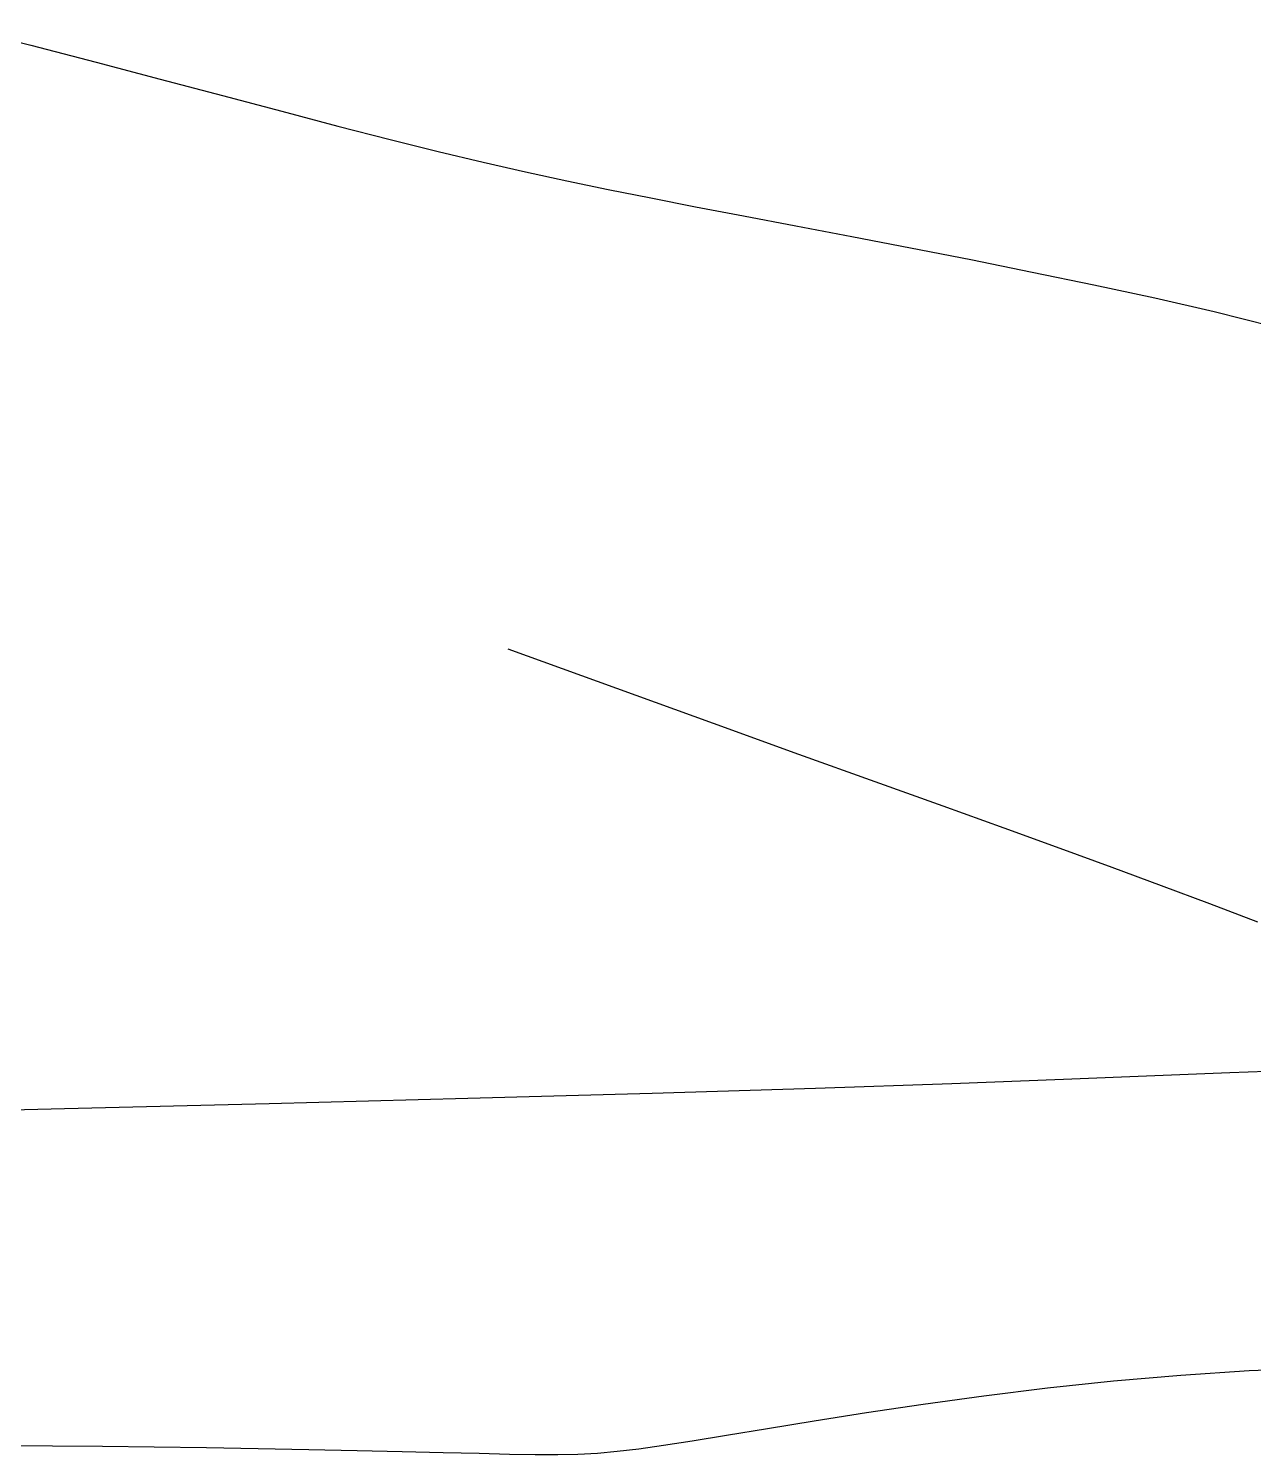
# Model space of a CAD drawing. Header units: millimetres. Extents: x 104198 to 1296755, y -81101 to 81453.
# Drawn here: x 634369.7 to 634449.4, y -26155.1 to -26062.3 of the extents above; entities that cross this region are included whole.
import ezdxf

# ---------------------------------------------------------------- set-up
doc = ezdxf.new("R2010")
doc.units = ezdxf.units.MM
doc.linetypes.add('HIDDEN2', pattern=[0.1875, 0.125, -0.0625])

# ---------------------------------------------------------------- blocks, each defined once
blk = doc.blocks.new('ghfdhrhr')
at = {"color": 250, "linetype": 'HIDDEN2', "ltscale": 600}
for p, q in [((634407.966, -32607.542), (634400.891, -32604.976)), ((634407.966, -32607.542), (634400.891, -32604.976)), ((634407.966, -32607.542), (634400.891, -32604.976)), ((634407.966, -32607.542), (634400.891, -32604.976)), ((634407.966, -32607.542), (634400.891, -32604.976)), ((634407.966, -32607.542), (634400.891, -32604.976)), ((634407.966, -32607.542), (634400.891, -32604.976)), ((634407.966, -32607.542), (634400.891, -32604.976)), ((634407.966, -32607.542), (634400.891, -32604.976)), ((634407.966, -32607.542), (634400.891, -32604.976)), ((634407.966, -32607.542), (634400.891, -32604.976)), ((634407.966, -32607.542), (634400.891, -32604.976)), ((634414.243, -32609.81), (634407.966, -32607.542)), ((634414.243, -32609.81), (634407.966, -32607.542)), ((634414.243, -32609.81), (634407.966, -32607.542)), ((634414.243, -32609.81), (634407.966, -32607.542)), ((634414.243, -32609.81), (634407.966, -32607.542)), ((634414.243, -32609.81), (634407.966, -32607.542)), ((634414.243, -32609.81), (634407.966, -32607.542)), ((634414.243, -32609.81), (634407.966, -32607.542)), ((634414.243, -32609.81), (634407.966, -32607.542)), ((634414.243, -32609.81), (634407.966, -32607.542)), ((634414.243, -32609.81), (634407.966, -32607.542)), ((634414.243, -32609.81), (634407.966, -32607.542)), ((634419.814, -32611.817), (634414.243, -32609.81)), ((634419.814, -32611.817), (634414.243, -32609.81)), ((634419.814, -32611.817), (634414.243, -32609.81)), ((634419.814, -32611.817), (634414.243, -32609.81)), ((634419.814, -32611.817), (634414.243, -32609.81)), ((634419.814, -32611.817), (634414.243, -32609.81)), ((634419.814, -32611.817), (634414.243, -32609.81)), ((634419.814, -32611.817), (634414.243, -32609.81)), ((634419.814, -32611.817), (634414.243, -32609.81)), ((634419.814, -32611.817), (634414.243, -32609.81)), ((634419.814, -32611.817), (634414.243, -32609.81)), ((634419.814, -32611.817), (634414.243, -32609.81)), ((634424.767, -32613.598), (634419.814, -32611.817)), ((634424.767, -32613.598), (634419.814, -32611.817)), ((634424.767, -32613.598), (634419.814, -32611.817)), ((634424.767, -32613.598), (634419.814, -32611.817)), ((634424.767, -32613.598), (634419.814, -32611.817)), ((634424.767, -32613.598), (634419.814, -32611.817)), ((634424.767, -32613.598), (634419.814, -32611.817)), ((634424.767, -32613.598), (634419.814, -32611.817)), ((634424.767, -32613.598), (634419.814, -32611.817)), ((634424.767, -32613.598), (634419.814, -32611.817)), ((634424.767, -32613.598), (634419.814, -32611.817)), ((634424.767, -32613.598), (634419.814, -32611.817)), ((634429.192, -32615.189), (634424.767, -32613.598)), ((634429.192, -32615.189), (634424.767, -32613.598)), ((634429.192, -32615.189), (634424.767, -32613.598)), ((634429.192, -32615.189), (634424.767, -32613.598)), ((634429.192, -32615.189), (634424.767, -32613.598)), ((634429.192, -32615.189), (634424.767, -32613.598)), ((634429.192, -32615.189), (634424.767, -32613.598)), ((634429.192, -32615.189), (634424.767, -32613.598)), ((634429.192, -32615.189), (634424.767, -32613.598)), ((634429.192, -32615.189), (634424.767, -32613.598)), ((634429.192, -32615.189), (634424.767, -32613.598)), ((634429.192, -32615.189), (634424.767, -32613.598)), ((634433.18, -32616.627), (634429.192, -32615.189)), ((634433.18, -32616.627), (634429.192, -32615.189)), ((634433.18, -32616.627), (634429.192, -32615.189)), ((634433.18, -32616.627), (634429.192, -32615.189)), ((634433.18, -32616.627), (634429.192, -32615.189)), ((634433.18, -32616.627), (634429.192, -32615.189)), ((634433.18, -32616.627), (634429.192, -32615.189)), ((634433.18, -32616.627), (634429.192, -32615.189)), ((634433.18, -32616.627), (634429.192, -32615.189)), ((634433.18, -32616.627), (634429.192, -32615.189)), ((634433.18, -32616.627), (634429.192, -32615.189)), ((634433.18, -32616.627), (634429.192, -32615.189)), ((634436.82, -32617.946), (634433.18, -32616.627)), ((634436.82, -32617.946), (634433.18, -32616.627)), ((634436.82, -32617.946), (634433.18, -32616.627)), ((634436.82, -32617.946), (634433.18, -32616.627)), ((634436.82, -32617.946), (634433.18, -32616.627)), ((634436.82, -32617.946), (634433.18, -32616.627)), ((634436.82, -32617.946), (634433.18, -32616.627)), ((634436.82, -32617.946), (634433.18, -32616.627)), ((634436.82, -32617.946), (634433.18, -32616.627)), ((634436.82, -32617.946), (634433.18, -32616.627)), ((634436.82, -32617.946), (634433.18, -32616.627)), ((634436.82, -32617.946), (634433.18, -32616.627)), ((634440.203, -32619.183), (634436.82, -32617.946)), ((634440.203, -32619.183), (634436.82, -32617.946)), ((634440.203, -32619.183), (634436.82, -32617.946)), ((634440.203, -32619.183), (634436.82, -32617.946)), ((634440.203, -32619.183), (634436.82, -32617.946)), ((634440.203, -32619.183), (634436.82, -32617.946)), ((634440.203, -32619.183), (634436.82, -32617.946)), ((634440.203, -32619.183), (634436.82, -32617.946)), ((634440.203, -32619.183), (634436.82, -32617.946)), ((634440.203, -32619.183), (634436.82, -32617.946)), ((634440.203, -32619.183), (634436.82, -32617.946)), ((634440.203, -32619.183), (634436.82, -32617.946)), ((634443.416, -32620.373), (634440.203, -32619.183)), ((634443.416, -32620.373), (634440.203, -32619.183)), ((634443.416, -32620.373), (634440.203, -32619.183)), ((634443.416, -32620.373), (634440.203, -32619.183)), ((634443.416, -32620.373), (634440.203, -32619.183)), ((634443.416, -32620.373), (634440.203, -32619.183)), ((634443.416, -32620.373), (634440.203, -32619.183)), ((634443.416, -32620.373), (634440.203, -32619.183)), ((634443.416, -32620.373), (634440.203, -32619.183)), ((634443.416, -32620.373), (634440.203, -32619.183)), ((634443.416, -32620.373), (634440.203, -32619.183)), ((634443.416, -32620.373), (634440.203, -32619.183)), ((634446.552, -32621.553), (634443.416, -32620.373)), ((634446.552, -32621.553), (634443.416, -32620.373)), ((634446.552, -32621.553), (634443.416, -32620.373)), ((634446.552, -32621.553), (634443.416, -32620.373)), ((634446.552, -32621.553), (634443.416, -32620.373)), ((634446.552, -32621.553), (634443.416, -32620.373)), ((634446.552, -32621.553), (634443.416, -32620.373)), ((634446.552, -32621.553), (634443.416, -32620.373)), ((634446.552, -32621.553), (634443.416, -32620.373)), ((634446.552, -32621.553), (634443.416, -32620.373)), ((634446.552, -32621.553), (634443.416, -32620.373)), ((634446.552, -32621.553), (634443.416, -32620.373)), ((634449.68, -32622.749), (634446.552, -32621.553)), ((634449.68, -32622.749), (634446.552, -32621.553)), ((634449.68, -32622.749), (634446.552, -32621.553)), ((634449.68, -32622.749), (634446.552, -32621.553)), ((634449.68, -32622.749), (634446.552, -32621.553)), ((634449.68, -32622.749), (634446.552, -32621.553)), ((634449.68, -32622.749), (634446.552, -32621.553)), ((634449.68, -32622.749), (634446.552, -32621.553)), ((634449.68, -32622.749), (634446.552, -32621.553)), ((634449.68, -32622.749), (634446.552, -32621.553)), ((634449.68, -32622.749), (634446.552, -32621.553)), ((634449.68, -32622.749), (634446.552, -32621.553)), ((634449.114, -32651.929), (634453.562, -32651.761)), ((634449.114, -32651.929), (634453.562, -32651.761)), ((634449.114, -32651.929), (634453.562, -32651.761)), ((634449.114, -32651.929), (634453.562, -32651.761)), ((634449.114, -32651.929), (634453.562, -32651.761)), ((634449.114, -32651.929), (634453.562, -32651.761)), ((634449.114, -32651.929), (634453.562, -32651.761)), ((634449.114, -32651.929), (634453.562, -32651.761)), ((634449.114, -32651.929), (634453.562, -32651.761)), ((634449.114, -32651.929), (634453.562, -32651.761)), ((634449.114, -32651.929), (634453.562, -32651.761)), ((634449.114, -32651.929), (634453.562, -32651.761)), ((634435.986, -32653.059), (634440.277, -32652.6)), ((634435.986, -32653.059), (634440.277, -32652.6)), ((634435.986, -32653.059), (634440.277, -32652.6)), ((634435.986, -32653.059), (634440.277, -32652.6)), ((634435.986, -32653.059), (634440.277, -32652.6)), ((634435.986, -32653.059), (634440.277, -32652.6)), ((634435.986, -32653.059), (634440.277, -32652.6)), ((634435.986, -32653.059), (634440.277, -32652.6)), ((634435.986, -32653.059), (634440.277, -32652.6)), ((634435.986, -32653.059), (634440.277, -32652.6)), ((634435.986, -32653.059), (634440.277, -32652.6)), ((634435.986, -32653.059), (634440.277, -32652.6)), ((634440.277, -32652.6), (634444.669, -32652.216)), ((634440.277, -32652.6), (634444.669, -32652.216)), ((634440.277, -32652.6), (634444.669, -32652.216)), ((634440.277, -32652.6), (634444.669, -32652.216)), ((634440.277, -32652.6), (634444.669, -32652.216)), ((634440.277, -32652.6), (634444.669, -32652.216)), ((634440.277, -32652.6), (634444.669, -32652.216)), ((634440.277, -32652.6), (634444.669, -32652.216)), ((634440.277, -32652.6), (634444.669, -32652.216)), ((634440.277, -32652.6), (634444.669, -32652.216)), ((634440.277, -32652.6), (634444.669, -32652.216)), ((634440.277, -32652.6), (634444.669, -32652.216)), ((634444.669, -32652.216), (634449.114, -32651.929)), ((634444.669, -32652.216), (634449.114, -32651.929)), ((634444.669, -32652.216), (634449.114, -32651.929)), ((634444.669, -32652.216), (634449.114, -32651.929)), ((634444.669, -32652.216), (634449.114, -32651.929)), ((634444.669, -32652.216), (634449.114, -32651.929)), ((634444.669, -32652.216), (634449.114, -32651.929)), ((634444.669, -32652.216), (634449.114, -32651.929)), ((634444.669, -32652.216), (634449.114, -32651.929)), ((634444.669, -32652.216), (634449.114, -32651.929)), ((634444.669, -32652.216), (634449.114, -32651.929)), ((634444.669, -32652.216), (634449.114, -32651.929)), ((634427.903, -32654.112), (634431.845, -32653.57)), ((634427.903, -32654.112), (634431.845, -32653.57)), ((634427.903, -32654.112), (634431.845, -32653.57)), ((634427.903, -32654.112), (634431.845, -32653.57)), ((634427.903, -32654.112), (634431.845, -32653.57)), ((634427.903, -32654.112), (634431.845, -32653.57)), ((634427.903, -32654.112), (634431.845, -32653.57)), ((634427.903, -32654.112), (634431.845, -32653.57)), ((634427.903, -32654.112), (634431.845, -32653.57)), ((634427.903, -32654.112), (634431.845, -32653.57)), ((634427.903, -32654.112), (634431.845, -32653.57)), ((634427.903, -32654.112), (634431.845, -32653.57)), ((634431.845, -32653.57), (634435.986, -32653.059)), ((634431.845, -32653.57), (634435.986, -32653.059)), ((634431.845, -32653.57), (634435.986, -32653.059)), ((634431.845, -32653.57), (634435.986, -32653.059)), ((634431.845, -32653.57), (634435.986, -32653.059)), ((634431.845, -32653.57), (634435.986, -32653.059)), ((634431.845, -32653.57), (634435.986, -32653.059)), ((634431.845, -32653.57), (634435.986, -32653.059)), ((634431.845, -32653.57), (634435.986, -32653.059)), ((634431.845, -32653.57), (634435.986, -32653.059)), ((634431.845, -32653.57), (634435.986, -32653.059)), ((634431.845, -32653.57), (634435.986, -32653.059)), ((634424.208, -32654.661), (634427.903, -32654.112)), ((634424.208, -32654.661), (634427.903, -32654.112)), ((634424.208, -32654.661), (634427.903, -32654.112)), ((634424.208, -32654.661), (634427.903, -32654.112)), ((634424.208, -32654.661), (634427.903, -32654.112)), ((634424.208, -32654.661), (634427.903, -32654.112)), ((634424.208, -32654.661), (634427.903, -32654.112)), ((634424.208, -32654.661), (634427.903, -32654.112)), ((634424.208, -32654.661), (634427.903, -32654.112)), ((634424.208, -32654.661), (634427.903, -32654.112)), ((634424.208, -32654.661), (634427.903, -32654.112)), ((634424.208, -32654.661), (634427.903, -32654.112)), ((634417.759, -32655.696), (634420.811, -32655.197)), ((634417.759, -32655.696), (634420.811, -32655.197)), ((634417.759, -32655.696), (634420.811, -32655.197)), ((634417.759, -32655.696), (634420.811, -32655.197)), ((634417.759, -32655.696), (634420.811, -32655.197)), ((634417.759, -32655.696), (634420.811, -32655.197)), ((634417.759, -32655.696), (634420.811, -32655.197)), ((634417.759, -32655.696), (634420.811, -32655.197)), ((634417.759, -32655.696), (634420.811, -32655.197)), ((634417.759, -32655.696), (634420.811, -32655.197)), ((634417.759, -32655.696), (634420.811, -32655.197)), ((634417.759, -32655.696), (634420.811, -32655.197)), ((634420.811, -32655.197), (634424.208, -32654.661)), ((634420.811, -32655.197), (634424.208, -32654.661)), ((634420.811, -32655.197), (634424.208, -32654.661)), ((634420.811, -32655.197), (634424.208, -32654.661)), ((634420.811, -32655.197), (634424.208, -32654.661)), ((634420.811, -32655.197), (634424.208, -32654.661)), ((634420.811, -32655.197), (634424.208, -32654.661)), ((634420.811, -32655.197), (634424.208, -32654.661)), ((634420.811, -32655.197), (634424.208, -32654.661)), ((634420.811, -32655.197), (634424.208, -32654.661)), ((634420.811, -32655.197), (634424.208, -32654.661)), ((634420.811, -32655.197), (634424.208, -32654.661)), ((634412.865, -32656.501), (634415.101, -32656.136)), ((634412.865, -32656.501), (634415.101, -32656.136)), ((634412.865, -32656.501), (634415.101, -32656.136)), ((634412.865, -32656.501), (634415.101, -32656.136)), ((634412.865, -32656.501), (634415.101, -32656.136)), ((634412.865, -32656.501), (634415.101, -32656.136)), ((634412.865, -32656.501), (634415.101, -32656.136)), ((634412.865, -32656.501), (634415.101, -32656.136)), ((634412.865, -32656.501), (634415.101, -32656.136)), ((634412.865, -32656.501), (634415.101, -32656.136)), ((634412.865, -32656.501), (634415.101, -32656.136)), ((634412.865, -32656.501), (634415.101, -32656.136)), ((634415.101, -32656.136), (634417.759, -32655.696)), ((634415.101, -32656.136), (634417.759, -32655.696)), ((634415.101, -32656.136), (634417.759, -32655.696)), ((634415.101, -32656.136), (634417.759, -32655.696)), ((634415.101, -32656.136), (634417.759, -32655.696)), ((634415.101, -32656.136), (634417.759, -32655.696)), ((634415.101, -32656.136), (634417.759, -32655.696)), ((634415.101, -32656.136), (634417.759, -32655.696)), ((634415.101, -32656.136), (634417.759, -32655.696)), ((634415.101, -32656.136), (634417.759, -32655.696)), ((634415.101, -32656.136), (634417.759, -32655.696)), ((634415.101, -32656.136), (634417.759, -32655.696)), ((634368.114, -32656.81), (634371.225, -32656.819)), ((634368.114, -32656.81), (634371.225, -32656.819)), ((634368.114, -32656.81), (634371.225, -32656.819)), ((634368.114, -32656.81), (634371.225, -32656.819)), ((634368.114, -32656.81), (634371.225, -32656.819)), ((634368.114, -32656.81), (634371.225, -32656.819)), ((634368.114, -32656.81), (634371.225, -32656.819)), ((634368.114, -32656.81), (634371.225, -32656.819)), ((634368.114, -32656.81), (634371.225, -32656.819)), ((634368.114, -32656.81), (634371.225, -32656.819)), ((634368.114, -32656.81), (634371.225, -32656.819)), ((634368.114, -32656.81), (634371.225, -32656.819)), ((634371.225, -32656.819), (634374.491, -32656.846)), ((634371.225, -32656.819), (634374.491, -32656.846)), ((634371.225, -32656.819), (634374.491, -32656.846)), ((634371.225, -32656.819), (634374.491, -32656.846)), ((634371.225, -32656.819), (634374.491, -32656.846)), ((634371.225, -32656.819), (634374.491, -32656.846)), ((634371.225, -32656.819), (634374.491, -32656.846)), ((634371.225, -32656.819), (634374.491, -32656.846)), ((634371.225, -32656.819), (634374.491, -32656.846)), ((634371.225, -32656.819), (634374.491, -32656.846)), ((634371.225, -32656.819), (634374.491, -32656.846)), ((634371.225, -32656.819), (634374.491, -32656.846)), ((634374.491, -32656.846), (634377.852, -32656.887)), ((634374.491, -32656.846), (634377.852, -32656.887)), ((634374.491, -32656.846), (634377.852, -32656.887)), ((634374.491, -32656.846), (634377.852, -32656.887)), ((634374.491, -32656.846), (634377.852, -32656.887)), ((634374.491, -32656.846), (634377.852, -32656.887)), ((634374.491, -32656.846), (634377.852, -32656.887)), ((634374.491, -32656.846), (634377.852, -32656.887)), ((634374.491, -32656.846), (634377.852, -32656.887)), ((634374.491, -32656.846), (634377.852, -32656.887)), ((634374.491, -32656.846), (634377.852, -32656.887)), ((634374.491, -32656.846), (634377.852, -32656.887)), ((634377.852, -32656.887), (634381.249, -32656.939)), ((634377.852, -32656.887), (634381.249, -32656.939)), ((634377.852, -32656.887), (634381.249, -32656.939)), ((634377.852, -32656.887), (634381.249, -32656.939)), ((634377.852, -32656.887), (634381.249, -32656.939)), ((634377.852, -32656.887), (634381.249, -32656.939)), ((634377.852, -32656.887), (634381.249, -32656.939)), ((634377.852, -32656.887), (634381.249, -32656.939)), ((634377.852, -32656.887), (634381.249, -32656.939)), ((634377.852, -32656.887), (634381.249, -32656.939)), ((634377.852, -32656.887), (634381.249, -32656.939)), ((634377.852, -32656.887), (634381.249, -32656.939)), ((634381.249, -32656.939), (634384.621, -32656.999)), ((634381.249, -32656.939), (634384.621, -32656.999)), ((634381.249, -32656.939), (634384.621, -32656.999)), ((634381.249, -32656.939), (634384.621, -32656.999)), ((634381.249, -32656.939), (634384.621, -32656.999)), ((634381.249, -32656.939), (634384.621, -32656.999)), ((634381.249, -32656.939), (634384.621, -32656.999)), ((634381.249, -32656.939), (634384.621, -32656.999)), ((634381.249, -32656.939), (634384.621, -32656.999)), ((634381.249, -32656.939), (634384.621, -32656.999)), ((634381.249, -32656.939), (634384.621, -32656.999)), ((634381.249, -32656.939), (634384.621, -32656.999)), ((634384.621, -32656.999), (634387.908, -32657.064)), ((634384.621, -32656.999), (634387.908, -32657.064)), ((634384.621, -32656.999), (634387.908, -32657.064)), ((634384.621, -32656.999), (634387.908, -32657.064)), ((634384.621, -32656.999), (634387.908, -32657.064)), ((634384.621, -32656.999), (634387.908, -32657.064)), ((634384.621, -32656.999), (634387.908, -32657.064)), ((634384.621, -32656.999), (634387.908, -32657.064)), ((634384.621, -32656.999), (634387.908, -32657.064)), ((634384.621, -32656.999), (634387.908, -32657.064)), ((634384.621, -32656.999), (634387.908, -32657.064)), ((634384.621, -32656.999), (634387.908, -32657.064)), ((634387.908, -32657.064), (634391.049, -32657.131)), ((634387.908, -32657.064), (634391.049, -32657.131)), ((634387.908, -32657.064), (634391.049, -32657.131)), ((634387.908, -32657.064), (634391.049, -32657.131)), ((634387.908, -32657.064), (634391.049, -32657.131)), ((634387.908, -32657.064), (634391.049, -32657.131)), ((634387.908, -32657.064), (634391.049, -32657.131)), ((634387.908, -32657.064), (634391.049, -32657.131)), ((634387.908, -32657.064), (634391.049, -32657.131)), ((634387.908, -32657.064), (634391.049, -32657.131)), ((634387.908, -32657.064), (634391.049, -32657.131)), ((634387.908, -32657.064), (634391.049, -32657.131)), ((634391.049, -32657.131), (634393.984, -32657.197)), ((634391.049, -32657.131), (634393.984, -32657.197)), ((634391.049, -32657.131), (634393.984, -32657.197)), ((634391.049, -32657.131), (634393.984, -32657.197)), ((634391.049, -32657.131), (634393.984, -32657.197)), ((634391.049, -32657.131), (634393.984, -32657.197)), ((634391.049, -32657.131), (634393.984, -32657.197)), ((634391.049, -32657.131), (634393.984, -32657.197)), ((634391.049, -32657.131), (634393.984, -32657.197)), ((634391.049, -32657.131), (634393.984, -32657.197)), ((634391.049, -32657.131), (634393.984, -32657.197)), ((634391.049, -32657.131), (634393.984, -32657.197)), ((634393.984, -32657.197), (634396.654, -32657.259)), ((634393.984, -32657.197), (634396.654, -32657.259)), ((634393.984, -32657.197), (634396.654, -32657.259)), ((634393.984, -32657.197), (634396.654, -32657.259)), ((634393.984, -32657.197), (634396.654, -32657.259)), ((634393.984, -32657.197), (634396.654, -32657.259)), ((634393.984, -32657.197), (634396.654, -32657.259)), ((634393.984, -32657.197), (634396.654, -32657.259)), ((634393.984, -32657.197), (634396.654, -32657.259)), ((634393.984, -32657.197), (634396.654, -32657.259)), ((634393.984, -32657.197), (634396.654, -32657.259)), ((634393.984, -32657.197), (634396.654, -32657.259)), ((634396.654, -32657.259), (634398.997, -32657.314)), ((634396.654, -32657.259), (634398.997, -32657.314)), ((634396.654, -32657.259), (634398.997, -32657.314)), ((634396.654, -32657.259), (634398.997, -32657.314)), ((634396.654, -32657.259), (634398.997, -32657.314)), ((634396.654, -32657.259), (634398.997, -32657.314)), ((634396.654, -32657.259), (634398.997, -32657.314)), ((634396.654, -32657.259), (634398.997, -32657.314)), ((634396.654, -32657.259), (634398.997, -32657.314)), ((634396.654, -32657.259), (634398.997, -32657.314)), ((634396.654, -32657.259), (634398.997, -32657.314)), ((634396.654, -32657.259), (634398.997, -32657.314)), ((634398.997, -32657.314), (634400.977, -32657.359)), ((634398.997, -32657.314), (634400.977, -32657.359)), ((634398.997, -32657.314), (634400.977, -32657.359)), ((634398.997, -32657.314), (634400.977, -32657.359)), ((634398.997, -32657.314), (634400.977, -32657.359)), ((634398.997, -32657.314), (634400.977, -32657.359)), ((634398.997, -32657.314), (634400.977, -32657.359)), ((634398.997, -32657.314), (634400.977, -32657.359)), ((634398.997, -32657.314), (634400.977, -32657.359)), ((634398.997, -32657.314), (634400.977, -32657.359)), ((634398.997, -32657.314), (634400.977, -32657.359)), ((634398.997, -32657.314), (634400.977, -32657.359)), ((634405.429, -32657.36), (634406.694, -32657.293)), ((634405.429, -32657.36), (634406.694, -32657.293)), ((634405.429, -32657.36), (634406.694, -32657.293)), ((634405.429, -32657.36), (634406.694, -32657.293)), ((634405.429, -32657.36), (634406.694, -32657.293)), ((634405.429, -32657.36), (634406.694, -32657.293)), ((634405.429, -32657.36), (634406.694, -32657.293)), ((634405.429, -32657.36), (634406.694, -32657.293)), ((634405.429, -32657.36), (634406.694, -32657.293)), ((634405.429, -32657.36), (634406.694, -32657.293)), ((634405.429, -32657.36), (634406.694, -32657.293)), ((634405.429, -32657.36), (634406.694, -32657.293)), ((634406.694, -32657.293), (634407.986, -32657.181)), ((634406.694, -32657.293), (634407.986, -32657.181)), ((634406.694, -32657.293), (634407.986, -32657.181)), ((634406.694, -32657.293), (634407.986, -32657.181)), ((634406.694, -32657.293), (634407.986, -32657.181)), ((634406.694, -32657.293), (634407.986, -32657.181)), ((634406.694, -32657.293), (634407.986, -32657.181)), ((634406.694, -32657.293), (634407.986, -32657.181)), ((634406.694, -32657.293), (634407.986, -32657.181)), ((634406.694, -32657.293), (634407.986, -32657.181)), ((634406.694, -32657.293), (634407.986, -32657.181)), ((634406.694, -32657.293), (634407.986, -32657.181)), ((634407.986, -32657.181), (634409.39, -32657.016)), ((634407.986, -32657.181), (634409.39, -32657.016)), ((634407.986, -32657.181), (634409.39, -32657.016)), ((634407.986, -32657.181), (634409.39, -32657.016)), ((634407.986, -32657.181), (634409.39, -32657.016)), ((634407.986, -32657.181), (634409.39, -32657.016)), ((634407.986, -32657.181), (634409.39, -32657.016)), ((634407.986, -32657.181), (634409.39, -32657.016)), ((634407.986, -32657.181), (634409.39, -32657.016)), ((634407.986, -32657.181), (634409.39, -32657.016)), ((634407.986, -32657.181), (634409.39, -32657.016)), ((634407.986, -32657.181), (634409.39, -32657.016)), ((634409.39, -32657.016), (634410.989, -32656.792)), ((634409.39, -32657.016), (634410.989, -32656.792)), ((634409.39, -32657.016), (634410.989, -32656.792)), ((634409.39, -32657.016), (634410.989, -32656.792)), ((634409.39, -32657.016), (634410.989, -32656.792)), ((634409.39, -32657.016), (634410.989, -32656.792)), ((634409.39, -32657.016), (634410.989, -32656.792)), ((634409.39, -32657.016), (634410.989, -32656.792)), ((634409.39, -32657.016), (634410.989, -32656.792)), ((634409.39, -32657.016), (634410.989, -32656.792)), ((634409.39, -32657.016), (634410.989, -32656.792)), ((634409.39, -32657.016), (634410.989, -32656.792)), ((634410.989, -32656.792), (634412.865, -32656.501)), ((634410.989, -32656.792), (634412.865, -32656.501)), ((634410.989, -32656.792), (634412.865, -32656.501)), ((634410.989, -32656.792), (634412.865, -32656.501)), ((634410.989, -32656.792), (634412.865, -32656.501)), ((634410.989, -32656.792), (634412.865, -32656.501)), ((634410.989, -32656.792), (634412.865, -32656.501)), ((634410.989, -32656.792), (634412.865, -32656.501)), ((634410.989, -32656.792), (634412.865, -32656.501)), ((634410.989, -32656.792), (634412.865, -32656.501)), ((634410.989, -32656.792), (634412.865, -32656.501)), ((634410.989, -32656.792), (634412.865, -32656.501)), ((634400.977, -32657.359), (634402.654, -32657.386)), ((634400.977, -32657.359), (634402.654, -32657.386)), ((634400.977, -32657.359), (634402.654, -32657.386)), ((634400.977, -32657.359), (634402.654, -32657.386)), ((634400.977, -32657.359), (634402.654, -32657.386)), ((634400.977, -32657.359), (634402.654, -32657.386)), ((634400.977, -32657.359), (634402.654, -32657.386)), ((634400.977, -32657.359), (634402.654, -32657.386)), ((634400.977, -32657.359), (634402.654, -32657.386)), ((634400.977, -32657.359), (634402.654, -32657.386)), ((634400.977, -32657.359), (634402.654, -32657.386)), ((634400.977, -32657.359), (634402.654, -32657.386)), ((634402.654, -32657.386), (634404.11, -32657.389)), ((634402.654, -32657.386), (634404.11, -32657.389)), ((634402.654, -32657.386), (634404.11, -32657.389)), ((634402.654, -32657.386), (634404.11, -32657.389)), ((634402.654, -32657.386), (634404.11, -32657.389)), ((634402.654, -32657.386), (634404.11, -32657.389)), ((634402.654, -32657.386), (634404.11, -32657.389)), ((634402.654, -32657.386), (634404.11, -32657.389)), ((634402.654, -32657.386), (634404.11, -32657.389)), ((634402.654, -32657.386), (634404.11, -32657.389)), ((634402.654, -32657.386), (634404.11, -32657.389)), ((634402.654, -32657.386), (634404.11, -32657.389)), ((634404.11, -32657.389), (634405.429, -32657.36)), ((634404.11, -32657.389), (634405.429, -32657.36)), ((634404.11, -32657.389), (634405.429, -32657.36)), ((634404.11, -32657.389), (634405.429, -32657.36)), ((634404.11, -32657.389), (634405.429, -32657.36)), ((634404.11, -32657.389), (634405.429, -32657.36)), ((634404.11, -32657.389), (634405.429, -32657.36)), ((634404.11, -32657.389), (634405.429, -32657.36)), ((634404.11, -32657.389), (634405.429, -32657.36)), ((634404.11, -32657.389), (634405.429, -32657.36)), ((634404.11, -32657.389), (634405.429, -32657.36)), ((634404.11, -32657.389), (634405.429, -32657.36))]:
    blk.add_line(p, q, dxfattribs=at)
for points in [[(634365.508, -32564.573), (634369.818, -32565.663), (634374.078, -32566.767), (634378.246, -32567.864), (634382.284, -32568.935), (634386.15, -32569.961), (634389.804, -32570.922), (634393.208, -32571.799), (634396.339, -32572.579), (634399.251, -32573.274), (634402.017, -32573.905), (634404.711, -32574.491), (634407.404, -32575.051), (634410.171, -32575.604), (634413.083, -32576.171), (634416.214, -32576.769), (634419.614, -32577.416), (634423.25, -32578.109), (634427.064, -32578.844), (634431, -32579.617), (634435.002, -32580.422), (634439.013, -32581.254), (634442.976, -32582.11), (634446.836, -32582.982), (634450.624, -32583.945)], [(634365.508, -32564.573), (634369.818, -32565.663), (634374.078, -32566.767), (634378.246, -32567.864), (634382.284, -32568.935), (634386.15, -32569.961), (634389.804, -32570.922), (634393.208, -32571.799), (634396.339, -32572.579), (634399.251, -32573.274), (634402.017, -32573.905), (634404.711, -32574.491), (634407.404, -32575.051), (634410.171, -32575.604), (634413.083, -32576.171), (634416.214, -32576.769), (634419.614, -32577.416), (634423.25, -32578.109), (634427.064, -32578.844), (634431, -32579.617), (634435.002, -32580.422), (634439.013, -32581.254), (634442.976, -32582.11), (634446.836, -32582.982), (634450.624, -32583.945)], [(634365.508, -32564.573), (634369.818, -32565.663), (634374.078, -32566.767), (634378.246, -32567.864), (634382.284, -32568.935), (634386.15, -32569.961), (634389.804, -32570.922), (634393.208, -32571.799), (634396.339, -32572.579), (634399.251, -32573.274), (634402.017, -32573.905), (634404.711, -32574.491), (634407.404, -32575.051), (634410.171, -32575.604), (634413.083, -32576.171), (634416.214, -32576.769), (634419.614, -32577.416), (634423.25, -32578.109), (634427.064, -32578.844), (634431, -32579.617), (634435.002, -32580.422), (634439.013, -32581.254), (634442.976, -32582.11), (634446.836, -32582.982), (634450.624, -32583.945)], [(634365.508, -32564.573), (634369.818, -32565.663), (634374.078, -32566.767), (634378.246, -32567.864), (634382.284, -32568.935), (634386.15, -32569.961), (634389.804, -32570.922), (634393.208, -32571.799), (634396.339, -32572.579), (634399.251, -32573.274), (634402.017, -32573.905), (634404.711, -32574.491), (634407.404, -32575.051), (634410.171, -32575.604), (634413.083, -32576.171), (634416.214, -32576.769), (634419.614, -32577.416), (634423.25, -32578.109), (634427.064, -32578.844), (634431, -32579.617), (634435.002, -32580.422), (634439.013, -32581.254), (634442.976, -32582.11), (634446.836, -32582.982), (634450.624, -32583.945)], [(634365.508, -32564.573), (634369.818, -32565.663), (634374.078, -32566.767), (634378.246, -32567.864), (634382.284, -32568.935), (634386.15, -32569.961), (634389.804, -32570.922), (634393.208, -32571.799), (634396.339, -32572.579), (634399.251, -32573.274), (634402.017, -32573.905), (634404.711, -32574.491), (634407.404, -32575.051), (634410.171, -32575.604), (634413.083, -32576.171), (634416.214, -32576.769), (634419.614, -32577.416), (634423.25, -32578.109), (634427.064, -32578.844), (634431, -32579.617), (634435.002, -32580.422), (634439.013, -32581.254), (634442.976, -32582.11), (634446.836, -32582.982), (634450.624, -32583.945)], [(634365.508, -32564.573), (634369.818, -32565.663), (634374.078, -32566.767), (634378.246, -32567.864), (634382.284, -32568.935), (634386.15, -32569.961), (634389.804, -32570.922), (634393.208, -32571.799), (634396.339, -32572.579), (634399.251, -32573.274), (634402.017, -32573.905), (634404.711, -32574.491), (634407.404, -32575.051), (634410.171, -32575.604), (634413.083, -32576.171), (634416.214, -32576.769), (634419.614, -32577.416), (634423.25, -32578.109), (634427.064, -32578.844), (634431, -32579.617), (634435.002, -32580.422), (634439.013, -32581.254), (634442.976, -32582.11), (634446.836, -32582.982), (634450.624, -32583.945)], [(634365.508, -32564.573), (634369.818, -32565.663), (634374.078, -32566.767), (634378.246, -32567.864), (634382.284, -32568.935), (634386.15, -32569.961), (634389.804, -32570.922), (634393.208, -32571.799), (634396.339, -32572.579), (634399.251, -32573.274), (634402.017, -32573.905), (634404.711, -32574.491), (634407.404, -32575.051), (634410.171, -32575.604), (634413.083, -32576.171), (634416.214, -32576.769), (634419.614, -32577.416), (634423.25, -32578.109), (634427.064, -32578.844), (634431, -32579.617), (634435.002, -32580.422), (634439.013, -32581.254), (634442.976, -32582.11), (634446.836, -32582.982), (634450.624, -32583.945)], [(634365.508, -32564.573), (634369.818, -32565.663), (634374.078, -32566.767), (634378.246, -32567.864), (634382.284, -32568.935), (634386.15, -32569.961), (634389.804, -32570.922), (634393.208, -32571.799), (634396.339, -32572.579), (634399.251, -32573.274), (634402.017, -32573.905), (634404.711, -32574.491), (634407.404, -32575.051), (634410.171, -32575.604), (634413.083, -32576.171), (634416.214, -32576.769), (634419.614, -32577.416), (634423.25, -32578.109), (634427.064, -32578.844), (634431, -32579.617), (634435.002, -32580.422), (634439.013, -32581.254), (634442.976, -32582.11), (634446.836, -32582.982), (634450.624, -32583.945)], [(634365.508, -32564.573), (634369.818, -32565.663), (634374.078, -32566.767), (634378.246, -32567.864), (634382.284, -32568.935), (634386.15, -32569.961), (634389.804, -32570.922), (634393.208, -32571.799), (634396.339, -32572.579), (634399.251, -32573.274), (634402.017, -32573.905), (634404.711, -32574.491), (634407.404, -32575.051), (634410.171, -32575.604), (634413.083, -32576.171), (634416.214, -32576.769), (634419.614, -32577.416), (634423.25, -32578.109), (634427.064, -32578.844), (634431, -32579.617), (634435.002, -32580.422), (634439.013, -32581.254), (634442.976, -32582.11), (634446.836, -32582.982), (634450.624, -32583.945)], [(634365.508, -32564.573), (634369.818, -32565.663), (634374.078, -32566.767), (634378.246, -32567.864), (634382.284, -32568.935), (634386.15, -32569.961), (634389.804, -32570.922), (634393.208, -32571.799), (634396.339, -32572.579), (634399.251, -32573.274), (634402.017, -32573.905), (634404.711, -32574.491), (634407.404, -32575.051), (634410.171, -32575.604), (634413.083, -32576.171), (634416.214, -32576.769), (634419.614, -32577.416), (634423.25, -32578.109), (634427.064, -32578.844), (634431, -32579.617), (634435.002, -32580.422), (634439.013, -32581.254), (634442.976, -32582.11), (634446.836, -32582.982), (634450.624, -32583.945)], [(634365.508, -32564.573), (634369.818, -32565.663), (634374.078, -32566.767), (634378.246, -32567.864), (634382.284, -32568.935), (634386.15, -32569.961), (634389.804, -32570.922), (634393.208, -32571.799), (634396.339, -32572.579), (634399.251, -32573.274), (634402.017, -32573.905), (634404.711, -32574.491), (634407.404, -32575.051), (634410.171, -32575.604), (634413.083, -32576.171), (634416.214, -32576.769), (634419.614, -32577.416), (634423.25, -32578.109), (634427.064, -32578.844), (634431, -32579.617), (634435.002, -32580.422), (634439.013, -32581.254), (634442.976, -32582.11), (634446.836, -32582.982), (634450.624, -32583.945)], [(634365.508, -32564.573), (634369.818, -32565.663), (634374.078, -32566.767), (634378.246, -32567.864), (634382.284, -32568.935), (634386.15, -32569.961), (634389.804, -32570.922), (634393.208, -32571.799), (634396.339, -32572.579), (634399.251, -32573.274), (634402.017, -32573.905), (634404.711, -32574.491), (634407.404, -32575.051), (634410.171, -32575.604), (634413.083, -32576.171), (634416.214, -32576.769), (634419.614, -32577.416), (634423.25, -32578.109), (634427.064, -32578.844), (634431, -32579.617), (634435.002, -32580.422), (634439.013, -32581.254), (634442.976, -32582.11), (634446.836, -32582.982), (634450.624, -32583.945)], [(634358.742, -32635.206), (634372.005, -32634.875), (634385.338, -32634.539), (634398.253, -32634.202), (634410.267, -32633.869), (634420.892, -32633.546), (634429.769, -32633.24), (634437.042, -32632.96), (634442.981, -32632.715), (634447.855, -32632.516), (634451.934, -32632.371)], [(634358.742, -32635.206), (634372.005, -32634.875), (634385.338, -32634.539), (634398.253, -32634.202), (634410.267, -32633.869), (634420.892, -32633.546), (634429.769, -32633.24), (634437.042, -32632.96), (634442.981, -32632.715), (634447.855, -32632.516), (634451.934, -32632.371)], [(634358.742, -32635.206), (634372.005, -32634.875), (634385.338, -32634.539), (634398.253, -32634.202), (634410.267, -32633.869), (634420.892, -32633.546), (634429.769, -32633.24), (634437.042, -32632.96), (634442.981, -32632.715), (634447.855, -32632.516), (634451.934, -32632.371)], [(634358.742, -32635.206), (634372.005, -32634.875), (634385.338, -32634.539), (634398.253, -32634.202), (634410.267, -32633.869), (634420.892, -32633.546), (634429.769, -32633.24), (634437.042, -32632.96), (634442.981, -32632.715), (634447.855, -32632.516), (634451.934, -32632.371)], [(634358.742, -32635.206), (634372.005, -32634.875), (634385.338, -32634.539), (634398.253, -32634.202), (634410.267, -32633.869), (634420.892, -32633.546), (634429.769, -32633.24), (634437.042, -32632.96), (634442.981, -32632.715), (634447.855, -32632.516), (634451.934, -32632.371)], [(634358.742, -32635.206), (634372.005, -32634.875), (634385.338, -32634.539), (634398.253, -32634.202), (634410.267, -32633.869), (634420.892, -32633.546), (634429.769, -32633.24), (634437.042, -32632.96), (634442.981, -32632.715), (634447.855, -32632.516), (634451.934, -32632.371)], [(634358.742, -32635.206), (634372.005, -32634.875), (634385.338, -32634.539), (634398.253, -32634.202), (634410.267, -32633.869), (634420.892, -32633.546), (634429.769, -32633.24), (634437.042, -32632.96), (634442.981, -32632.715), (634447.855, -32632.516), (634451.934, -32632.371)], [(634358.742, -32635.206), (634372.005, -32634.875), (634385.338, -32634.539), (634398.253, -32634.202), (634410.267, -32633.869), (634420.892, -32633.546), (634429.769, -32633.24), (634437.042, -32632.96), (634442.981, -32632.715), (634447.855, -32632.516), (634451.934, -32632.371)], [(634358.742, -32635.206), (634372.005, -32634.875), (634385.338, -32634.539), (634398.253, -32634.202), (634410.267, -32633.869), (634420.892, -32633.546), (634429.769, -32633.24), (634437.042, -32632.96), (634442.981, -32632.715), (634447.855, -32632.516), (634451.934, -32632.371)], [(634358.742, -32635.206), (634372.005, -32634.875), (634385.338, -32634.539), (634398.253, -32634.202), (634410.267, -32633.869), (634420.892, -32633.546), (634429.769, -32633.24), (634437.042, -32632.96), (634442.981, -32632.715), (634447.855, -32632.516), (634451.934, -32632.371)], [(634358.742, -32635.206), (634372.005, -32634.875), (634385.338, -32634.539), (634398.253, -32634.202), (634410.267, -32633.869), (634420.892, -32633.546), (634429.769, -32633.24), (634437.042, -32632.96), (634442.981, -32632.715), (634447.855, -32632.516), (634451.934, -32632.371)], [(634358.742, -32635.206), (634372.005, -32634.875), (634385.338, -32634.539), (634398.253, -32634.202), (634410.267, -32633.869), (634420.892, -32633.546), (634429.769, -32633.24), (634437.042, -32632.96), (634442.981, -32632.715), (634447.855, -32632.516), (634451.934, -32632.371)]]:
    blk.add_lwpolyline(points, dxfattribs=at)

msp = doc.modelspace()

# ---------------------------------------------------------------- block references
at = {"color": 2}
msp.add_blockref('ghfdhrhr', (0, 6502.26), dxfattribs=at)

doc.saveas('drawing.dxf')
